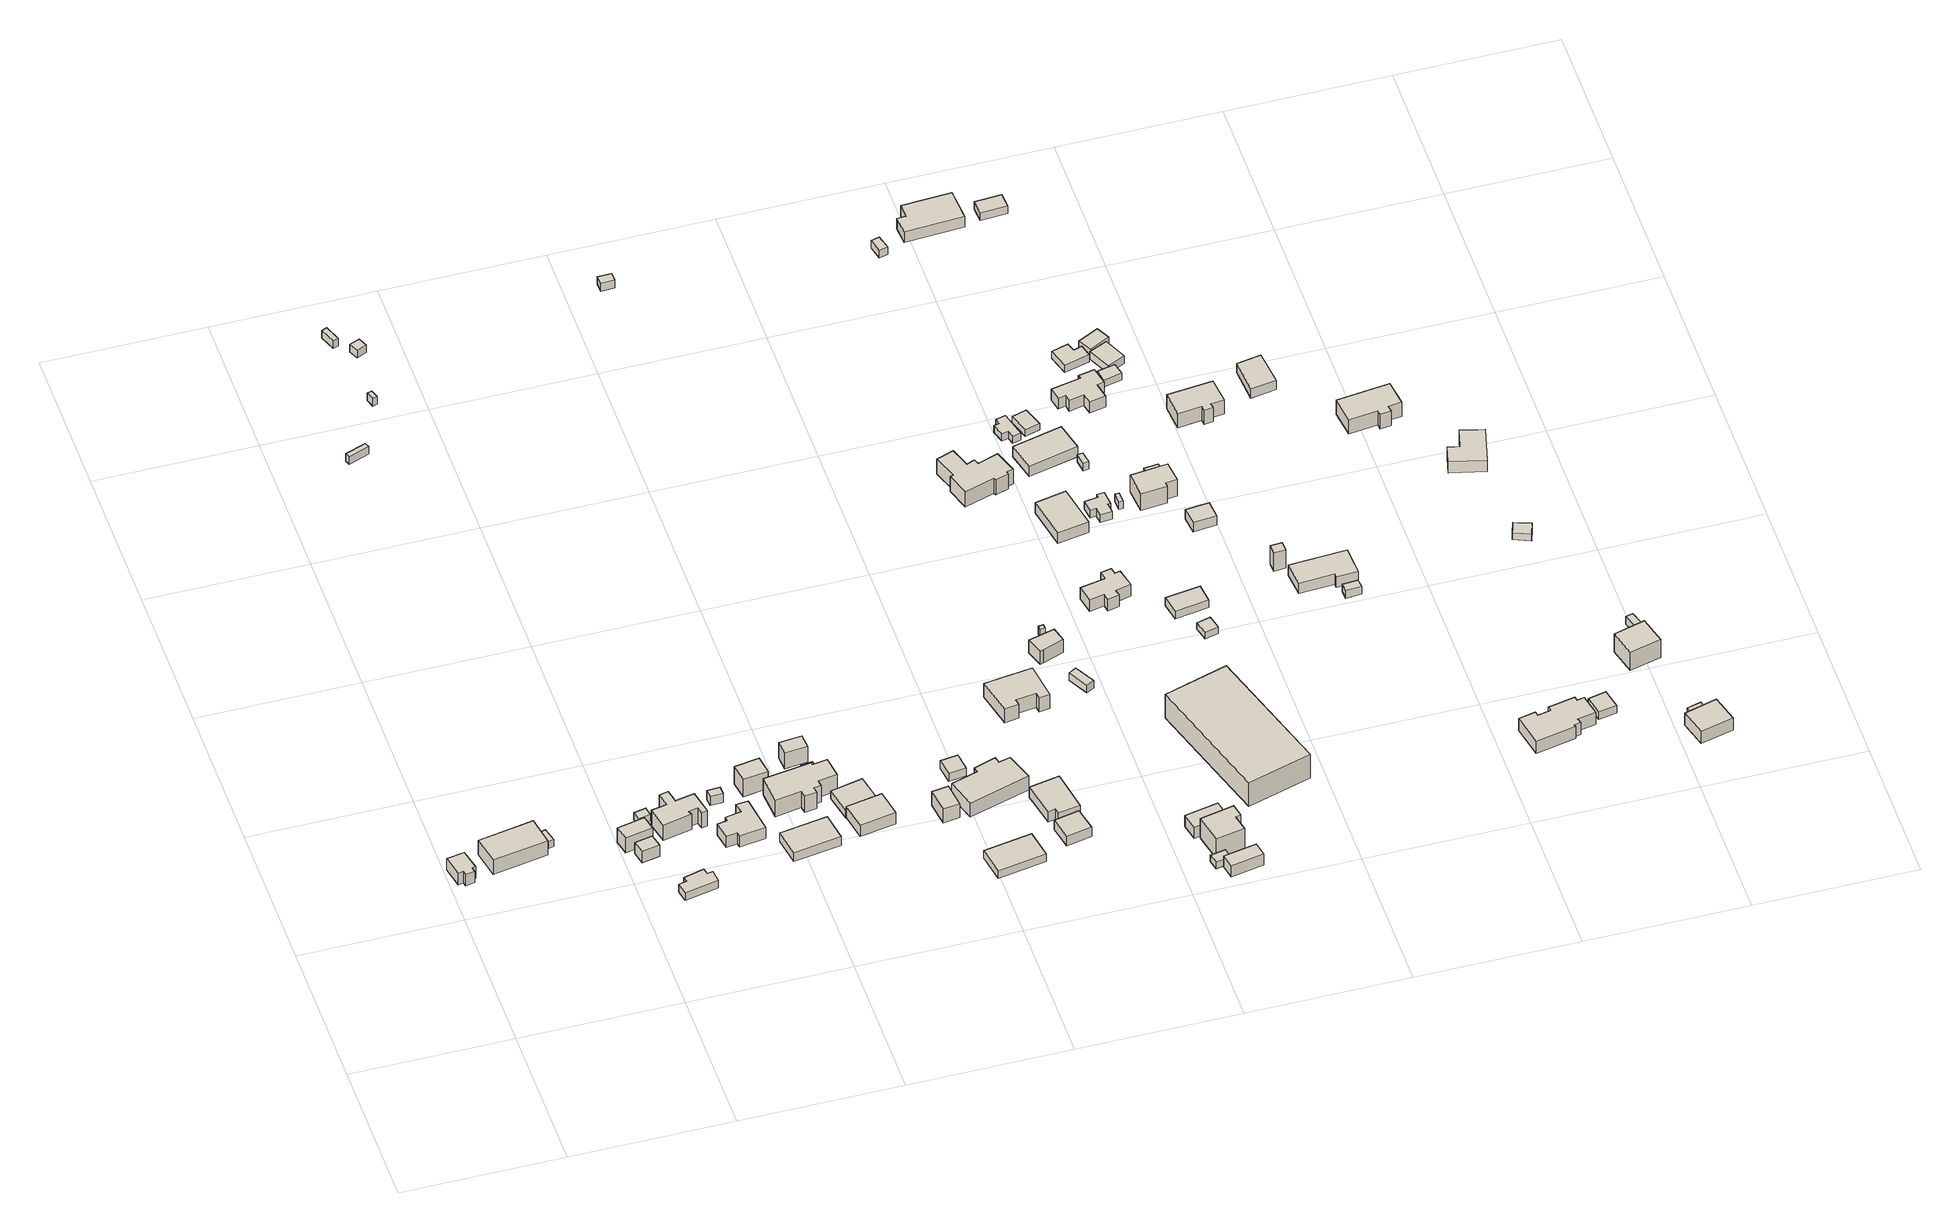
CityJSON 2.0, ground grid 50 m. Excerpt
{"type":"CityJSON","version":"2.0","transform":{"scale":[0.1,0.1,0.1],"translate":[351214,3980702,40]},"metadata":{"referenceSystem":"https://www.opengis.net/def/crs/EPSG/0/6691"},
"CityObjects":{
"building1":{"type":"Building","attributes":{"measuredHeight":4.5},"geometry":[{"type":"Solid","lod":"1","boundaries":[[[[0,1,2,3,4,5,6,7]],[[6,8,9,7]],[[5,10,8,6]],[[4,11,10,5]],[[3,12,11,4]],[[2,13,12,3]],[[1,14,13,2]],[[0,15,14,1]],[[7,9,15,0]],[[8,10,11,12,13,14,15,9]]]]}]},
"building2":{"type":"Building","attributes":{"measuredHeight":7.2},"geometry":[{"type":"Solid","lod":"1","boundaries":[[[[16,17,18,19]],[[18,20,21,19]],[[17,22,20,18]],[[16,23,22,17]],[[19,21,23,16]],[[20,22,23,21]]]]}]},
"building3":{"type":"Building","attributes":{"measuredHeight":2.8},"geometry":[{"type":"Solid","lod":"1","boundaries":[[[[24,25,26,27]],[[26,28,29,27]],[[25,30,28,26]],[[24,31,30,25]],[[27,29,31,24]],[[28,30,31,29]]]]}]},
"building4":{"type":"Building","attributes":{"measuredHeight":5.8},"geometry":[{"type":"Solid","lod":"1","boundaries":[[[[32,33,34,35]],[[34,36,37,35]],[[33,38,36,34]],[[32,39,38,33]],[[35,37,39,32]],[[36,38,39,37]]]]}]},
"building5":{"type":"Building","attributes":{"measuredHeight":4.3},"geometry":[{"type":"Solid","lod":"1","boundaries":[[[[40,41,42,43]],[[42,44,45,43]],[[41,46,44,42]],[[40,47,46,41]],[[43,45,47,40]],[[44,46,47,45]]]]}]},
"building6":{"type":"Building","attributes":{"measuredHeight":3.4},"geometry":[{"type":"Solid","lod":"1","boundaries":[[[[48,49,50,51,52,53,54,55]],[[54,56,57,55]],[[53,58,56,54]],[[52,59,58,53]],[[51,60,59,52]],[[50,61,60,51]],[[49,62,61,50]],[[48,63,62,49]],[[55,57,63,48]],[[56,58,59,60,61,62,63,57]]]]}]},
"building7":{"type":"Building","attributes":{"measuredHeight":2.7},"geometry":[{"type":"Solid","lod":"1","boundaries":[[[[64,65,66,67]],[[66,68,69,67]],[[65,70,68,66]],[[64,71,70,65]],[[67,69,71,64]],[[68,70,71,69]]]]}]},
"building8":{"type":"Building","attributes":{"measuredHeight":7.9},"geometry":[{"type":"Solid","lod":"1","boundaries":[[[[72,73,74,75,76,77,78,79,80,81,82,83]],[[82,84,85,83]],[[81,86,84,82]],[[80,87,86,81]],[[79,88,87,80]],[[78,89,88,79]],[[77,90,89,78]],[[76,91,90,77]],[[75,92,91,76]],[[74,93,92,75]],[[73,94,93,74]],[[72,95,94,73]],[[83,85,95,72]],[[84,86,87,88,89,90,91,92,93,94,95,85]]]]}]},
"building9":{"type":"Building","attributes":{"measuredHeight":3},"geometry":[{"type":"Solid","lod":"1","boundaries":[[[[96,97,98,99]],[[98,100,101,99]],[[97,102,100,98]],[[96,103,102,97]],[[99,101,103,96]],[[100,102,103,101]]]]}]},
"building10":{"type":"Building","attributes":{"measuredHeight":5.9},"geometry":[{"type":"Solid","lod":"1","boundaries":[[[[104,105,106,107,108,109,110,111,112,113]],[[112,114,115,113]],[[111,116,114,112]],[[110,117,116,111]],[[109,118,117,110]],[[108,119,118,109]],[[107,120,119,108]],[[106,121,120,107]],[[105,122,121,106]],[[104,123,122,105]],[[113,115,123,104]],[[114,116,117,118,119,120,121,122,123,115]]]]}]},
"building11":{"type":"Building","attributes":{"measuredHeight":3.6},"geometry":[{"type":"Solid","lod":"1","boundaries":[[[[124,125,126,127]],[[126,128,129,127]],[[125,130,128,126]],[[124,131,130,125]],[[127,129,131,124]],[[128,130,131,129]]]]}]},
"building12":{"type":"Building","attributes":{"measuredHeight":3},"geometry":[{"type":"Solid","lod":"1","boundaries":[[[[132,133,134,135]],[[134,136,137,135]],[[133,138,136,134]],[[132,139,138,133]],[[135,137,139,132]],[[136,138,139,137]]]]}]},
"building13":{"type":"Building","attributes":{"measuredHeight":8.2},"geometry":[{"type":"Solid","lod":"1","boundaries":[[[[140,141,142,143]],[[142,144,145,143]],[[141,146,144,142]],[[140,147,146,141]],[[143,145,147,140]],[[144,146,147,145]]]]}]},
"building14":{"type":"Building","attributes":{"measuredHeight":4.3},"geometry":[{"type":"Solid","lod":"1","boundaries":[[[[148,149,150,151]],[[150,152,153,151]],[[149,154,152,150]],[[148,155,154,149]],[[151,153,155,148]],[[152,154,155,153]]]]}]},
"building15":{"type":"Building","attributes":{"measuredHeight":3},"geometry":[{"type":"Solid","lod":"1","boundaries":[[[[156,157,158,159]],[[158,160,161,159]],[[157,162,160,158]],[[156,163,162,157]],[[159,161,163,156]],[[160,162,163,161]]]]}]},
"building16":{"type":"Building","attributes":{"measuredHeight":3},"geometry":[{"type":"Solid","lod":"1","boundaries":[[[[164,165,166,167]],[[166,168,169,167]],[[165,170,168,166]],[[164,171,170,165]],[[167,169,171,164]],[[168,170,171,169]]]]}]},
"building17":{"type":"Building","attributes":{"measuredHeight":8.4},"geometry":[{"type":"Solid","lod":"1","boundaries":[[[[172,173,174,175,176,177,178,179,180,181,182,183]],[[182,184,185,183]],[[181,186,184,182]],[[180,187,186,181]],[[179,188,187,180]],[[178,189,188,179]],[[177,190,189,178]],[[176,191,190,177]],[[175,192,191,176]],[[174,193,192,175]],[[173,194,193,174]],[[172,195,194,173]],[[183,185,195,172]],[[184,186,187,188,189,190,191,192,193,194,195,185]]]]}]},
"building18":{"type":"Building","attributes":{"measuredHeight":6.2},"geometry":[{"type":"Solid","lod":"1","boundaries":[[[[196,197,198,199]],[[198,200,201,199]],[[197,202,200,198]],[[196,203,202,197]],[[199,201,203,196]],[[200,202,203,201]]]]}]},
"building19":{"type":"Building","attributes":{"measuredHeight":3},"geometry":[{"type":"Solid","lod":"1","boundaries":[[[[204,205,206,207]],[[206,208,209,207]],[[205,210,208,206]],[[204,211,210,205]],[[207,209,211,204]],[[208,210,211,209]]]]}]},
"building20":{"type":"Building","attributes":{"measuredHeight":5.8},"geometry":[{"type":"Solid","lod":"1","boundaries":[[[[212,213,214,215]],[[214,216,217,215]],[[213,218,216,214]],[[212,219,218,213]],[[215,217,219,212]],[[216,218,219,217]]]]}]},
"building21":{"type":"Building","attributes":{"measuredHeight":3},"geometry":[{"type":"Solid","lod":"1","boundaries":[[[[220,221,222,223]],[[222,224,225,223]],[[221,226,224,222]],[[220,227,226,221]],[[223,225,227,220]],[[224,226,227,225]]]]}]},
"building22":{"type":"Building","attributes":{"measuredHeight":7.2},"geometry":[{"type":"Solid","lod":"1","boundaries":[[[[228,229,230,231]],[[230,232,233,231]],[[229,234,232,230]],[[228,235,234,229]],[[231,233,235,228]],[[232,234,235,233]]]]}]},
"building23":{"type":"Building","attributes":{"measuredHeight":3},"geometry":[{"type":"Solid","lod":"1","boundaries":[[[[236,237,238,239]],[[238,240,241,239]],[[237,242,240,238]],[[236,243,242,237]],[[239,241,243,236]],[[240,242,243,241]]]]}]},
"building24":{"type":"Building","attributes":{"measuredHeight":3.1},"geometry":[{"type":"Solid","lod":"1","boundaries":[[[[244,245,246,247]],[[246,248,249,247]],[[245,250,248,246]],[[244,251,250,245]],[[247,249,251,244]],[[248,250,251,249]]]]}]},
"building25":{"type":"Building","attributes":{"measuredHeight":7},"geometry":[{"type":"Solid","lod":"1","boundaries":[[[[252,253,254,255,256,257,258,259]],[[258,260,261,259]],[[257,262,260,258]],[[256,263,262,257]],[[255,264,263,256]],[[254,265,264,255]],[[253,266,265,254]],[[252,267,266,253]],[[259,261,267,252]],[[260,262,263,264,265,266,267,261]]]]}]},
"building26":{"type":"Building","attributes":{"measuredHeight":3.8},"geometry":[{"type":"Solid","lod":"1","boundaries":[[[[268,269,270,271]],[[270,272,273,271]],[[269,274,272,270]],[[268,275,274,269]],[[271,273,275,268]],[[272,274,275,273]]]]}]},
"building27":{"type":"Building","attributes":{"measuredHeight":4.6},"geometry":[{"type":"Solid","lod":"1","boundaries":[[[[276,277,278,279,280,281]],[[280,282,283,281]],[[279,284,282,280]],[[278,285,284,279]],[[277,286,285,278]],[[276,287,286,277]],[[281,283,287,276]],[[282,284,285,286,287,283]]]]}]},
"building28":{"type":"Building","attributes":{"measuredHeight":3},"geometry":[{"type":"Solid","lod":"1","boundaries":[[[[288,289,290,291]],[[290,292,293,291]],[[289,294,292,290]],[[288,295,294,289]],[[291,293,295,288]],[[292,294,295,293]]]]}]},
"building29":{"type":"Building","attributes":{"measuredHeight":8.1},"geometry":[{"type":"Solid","lod":"1","boundaries":[[[[296,297,298,299,300,301,302,303]],[[302,304,305,303]],[[301,306,304,302]],[[300,307,306,301]],[[299,308,307,300]],[[298,309,308,299]],[[297,310,309,298]],[[296,311,310,297]],[[303,305,311,296]],[[304,306,307,308,309,310,311,305]]]]}]},
"building30":{"type":"Building","attributes":{"measuredHeight":2.6},"geometry":[{"type":"Solid","lod":"1","boundaries":[[[[312,313,314,315]],[[314,316,317,315]],[[313,318,316,314]],[[312,319,318,313]],[[315,317,319,312]],[[316,318,319,317]]]]}]},
"building31":{"type":"Building","attributes":{"measuredHeight":4.5},"geometry":[{"type":"Solid","lod":"1","boundaries":[[[[320,321,322,323]],[[322,324,325,323]],[[321,326,324,322]],[[320,327,326,321]],[[323,325,327,320]],[[324,326,327,325]]]]}]},
"building32":{"type":"Building","attributes":{"measuredHeight":5.1},"geometry":[{"type":"Solid","lod":"1","boundaries":[[[[328,329,330,331]],[[330,332,333,331]],[[329,334,332,330]],[[328,335,334,329]],[[331,333,335,328]],[[332,334,335,333]]]]}]},
"building33":{"type":"Building","attributes":{"measuredHeight":8.5},"geometry":[{"type":"Solid","lod":"1","boundaries":[[[[336,337,338,339,340,341]],[[340,342,343,341]],[[339,344,342,340]],[[338,345,344,339]],[[337,346,345,338]],[[336,347,346,337]],[[341,343,347,336]],[[342,344,345,346,347,343]]]]}]},
"building34":{"type":"Building","attributes":{"measuredHeight":6},"geometry":[{"type":"Solid","lod":"1","boundaries":[[[[348,349,350,351,352]],[[351,353,354,352]],[[350,355,353,351]],[[349,356,355,350]],[[348,357,356,349]],[[352,354,357,348]],[[353,355,356,357,354]]]]}]},
"building35":{"type":"Building","attributes":{"measuredHeight":3},"geometry":[{"type":"Solid","lod":"1","boundaries":[[[[358,359,360,361]],[[360,362,363,361]],[[359,364,362,360]],[[358,365,364,359]],[[361,363,365,358]],[[362,364,365,363]]]]}]},
"building36":{"type":"Building","attributes":{"measuredHeight":3},"geometry":[{"type":"Solid","lod":"1","boundaries":[[[[366,367,368,369]],[[368,370,371,369]],[[367,372,370,368]],[[366,373,372,367]],[[369,371,373,366]],[[370,372,373,371]]]]}]},
"building37":{"type":"Building","attributes":{"measuredHeight":7.9},"geometry":[{"type":"Solid","lod":"1","boundaries":[[[[374,375,376,377,378,379,380,381,382,383,384,385,386,387]],[[386,388,389,387]],[[385,390,388,386]],[[384,391,390,385]],[[383,392,391,384]],[[382,393,392,383]],[[381,394,393,382]],[[380,395,394,381]],[[379,396,395,380]],[[378,397,396,379]],[[377,398,397,378]],[[376,399,398,377]],[[375,400,399,376]],[[374,401,400,375]],[[387,389,401,374]],[[388,390,391,392,393,394,395,396,397,398,399,400,401,389]]]]}]},
"building38":{"type":"Building","attributes":{"measuredHeight":9.5},"geometry":[{"type":"Solid","lod":"1","boundaries":[[[[402,403,404,405]],[[404,406,407,405]],[[403,408,406,404]],[[402,409,408,403]],[[405,407,409,402]],[[406,408,409,407]]]]}]},
"building39":{"type":"Building","attributes":{"measuredHeight":5.7},"geometry":[{"type":"Solid","lod":"1","boundaries":[[[[410,411,412,413,414,415,416,417,418,419,420,421]],[[420,422,423,421]],[[419,424,422,420]],[[418,425,424,419]],[[417,426,425,418]],[[416,427,426,417]],[[415,428,427,416]],[[414,429,428,415]],[[413,430,429,414]],[[412,431,430,413]],[[411,432,431,412]],[[410,433,432,411]],[[421,423,433,410]],[[422,424,425,426,427,428,429,430,431,432,433,423]]]]}]},
"building40":{"type":"Building","attributes":{"measuredHeight":5.5},"geometry":[{"type":"Solid","lod":"1","boundaries":[[[[434,435,436,437]],[[436,438,439,437]],[[435,440,438,436]],[[434,441,440,435]],[[437,439,441,434]],[[438,440,441,439]]]]}]},
"building41":{"type":"Building","attributes":{"measuredHeight":2.7},"geometry":[{"type":"Solid","lod":"1","boundaries":[[[[442,443,444,445,446,447,448,449]],[[448,450,451,449]],[[447,452,450,448]],[[446,453,452,447]],[[445,454,453,446]],[[444,455,454,445]],[[443,456,455,444]],[[442,457,456,443]],[[449,451,457,442]],[[450,452,453,454,455,456,457,451]]]]}]},
"building42":{"type":"Building","attributes":{"measuredHeight":2.5},"geometry":[{"type":"Solid","lod":"1","boundaries":[[[[458,459,460,461]],[[460,462,463,461]],[[459,464,462,460]],[[458,465,464,459]],[[461,463,465,458]],[[462,464,465,463]]]]}]},
"building43":{"type":"Building","attributes":{"measuredHeight":3},"geometry":[{"type":"Solid","lod":"1","boundaries":[[[[466,467,468,469]],[[468,470,471,469]],[[467,472,470,468]],[[466,473,472,467]],[[469,471,473,466]],[[470,472,473,471]]]]}]},
"building44":{"type":"Building","attributes":{"measuredHeight":3},"geometry":[{"type":"Solid","lod":"1","boundaries":[[[[474,475,476,477,478,479,480,481,482,483]],[[482,484,485,483]],[[481,486,484,482]],[[480,487,486,481]],[[479,488,487,480]],[[478,489,488,479]],[[477,490,489,478]],[[476,491,490,477]],[[475,492,491,476]],[[474,493,492,475]],[[483,485,493,474]],[[484,486,487,488,489,490,491,492,493,485]]]]}]},
"building45":{"type":"Building","attributes":{"measuredHeight":5.2},"geometry":[{"type":"Solid","lod":"1","boundaries":[[[[494,495,496,497]],[[496,498,499,497]],[[495,500,498,496]],[[494,501,500,495]],[[497,499,501,494]],[[498,500,501,499]]]]}]},
"building46":{"type":"Building","attributes":{"measuredHeight":2.6},"geometry":[{"type":"Solid","lod":"1","boundaries":[[[[502,503,504,505]],[[504,506,507,505]],[[503,508,506,504]],[[502,509,508,503]],[[505,507,509,502]],[[506,508,509,507]]]]}]},
"building47":{"type":"Building","attributes":{"measuredHeight":3},"geometry":[{"type":"Solid","lod":"1","boundaries":[[[[510,511,512,513]],[[512,514,515,513]],[[511,516,514,512]],[[510,517,516,511]],[[513,515,517,510]],[[514,516,517,515]]]]}]},
"building48":{"type":"Building","attributes":{"measuredHeight":3},"geometry":[{"type":"Solid","lod":"1","boundaries":[[[[518,519,520,521]],[[520,522,523,521]],[[519,524,522,520]],[[518,525,524,519]],[[521,523,525,518]],[[522,524,525,523]]]]}]},
"building49":{"type":"Building","attributes":{"measuredHeight":3},"geometry":[{"type":"Solid","lod":"1","boundaries":[[[[526,527,528,529]],[[528,530,531,529]],[[527,532,530,528]],[[526,533,532,527]],[[529,531,533,526]],[[530,532,533,531]]]]}]},
"building50":{"type":"Building","attributes":{"measuredHeight":8.4},"geometry":[{"type":"Solid","lod":"1","boundaries":[[[[534,535,536,537,538,539]],[[538,540,541,539]],[[537,542,540,538]],[[536,543,542,537]],[[535,544,543,536]],[[534,545,544,535]],[[539,541,545,534]],[[540,542,543,544,545,541]]]]}]},
"building51":{"type":"Building","attributes":{"measuredHeight":3},"geometry":[{"type":"Solid","lod":"1","boundaries":[[[[546,547,548,549]],[[548,550,551,549]],[[547,552,550,548]],[[546,553,552,547]],[[549,551,553,546]],[[550,552,553,551]]]]}]},
"building52":{"type":"Building","attributes":{"measuredHeight":5.6},"geometry":[{"type":"Solid","lod":"1","boundaries":[[[[554,555,556,557,558,559,560,561,562,563,564,565]],[[564,566,567,565]],[[563,568,566,564]],[[562,569,568,563]],[[561,570,569,562]],[[560,571,570,561]],[[559,572,571,560]],[[558,573,572,559]],[[557,574,573,558]],[[556,575,574,557]],[[555,576,575,556]],[[554,577,576,555]],[[565,567,577,554]],[[566,568,569,570,571,572,573,574,575,576,577,567]]]]}]},
"building53":{"type":"Building","attributes":{"measuredHeight":4.4},"geometry":[{"type":"Solid","lod":"1","boundaries":[[[[578,579,580,581]],[[580,582,583,581]],[[579,584,582,580]],[[578,585,584,579]],[[581,583,585,578]],[[582,584,585,583]]]]}]},
"building54":{"type":"Building","attributes":{"measuredHeight":5.5},"geometry":[{"type":"Solid","lod":"1","boundaries":[[[[586,587,588,589,590,591]],[[590,592,593,591]],[[589,594,592,590]],[[588,595,594,589]],[[587,596,595,588]],[[586,597,596,587]],[[591,593,597,586]],[[592,594,595,596,597,593]]]]}]},
"building55":{"type":"Building","attributes":{"measuredHeight":2.8},"geometry":[{"type":"Solid","lod":"1","boundaries":[[[[598,599,600,601,602,603]],[[602,604,605,603]],[[601,606,604,602]],[[600,607,606,601]],[[599,608,607,600]],[[598,609,608,599]],[[603,605,609,598]],[[604,606,607,608,609,605]]]]}]},
"building56":{"type":"Building","attributes":{"measuredHeight":7.2},"geometry":[{"type":"Solid","lod":"1","boundaries":[[[[610,611,612,613]],[[612,614,615,613]],[[611,616,614,612]],[[610,617,616,611]],[[613,615,617,610]],[[614,616,617,615]]]]}]},
"building57":{"type":"Building","attributes":{"measuredHeight":2.7},"geometry":[{"type":"Solid","lod":"1","boundaries":[[[[618,619,620,621]],[[620,622,623,621]],[[619,624,622,620]],[[618,625,624,619]],[[621,623,625,618]],[[622,624,625,623]]]]}]},
"building58":{"type":"Building","attributes":{"measuredHeight":3},"geometry":[{"type":"Solid","lod":"1","boundaries":[[[[626,627,628,629]],[[628,630,631,629]],[[627,632,630,628]],[[626,633,632,627]],[[629,631,633,626]],[[630,632,633,631]]]]}]},
"building59":{"type":"Building","attributes":{"measuredHeight":3.3},"geometry":[{"type":"Solid","lod":"1","boundaries":[[[[634,635,636,637]],[[636,638,639,637]],[[635,640,638,636]],[[634,641,640,635]],[[637,639,641,634]],[[638,640,641,639]]]]}]},
"building60":{"type":"Building","attributes":{"measuredHeight":5},"geometry":[{"type":"Solid","lod":"1","boundaries":[[[[642,643,644,645,646,647]],[[646,648,649,647]],[[645,650,648,646]],[[644,651,650,645]],[[643,652,651,644]],[[642,653,652,643]],[[647,649,653,642]],[[648,650,651,652,653,649]]]]}]},
"building61":{"type":"Building","attributes":{"measuredHeight":3},"geometry":[{"type":"Solid","lod":"1","boundaries":[[[[654,655,656,657]],[[656,658,659,657]],[[655,660,658,656]],[[654,661,660,655]],[[657,659,661,654]],[[658,660,661,659]]]]}]},
"building62":{"type":"Building","attributes":{"measuredHeight":3},"geometry":[{"type":"Solid","lod":"1","boundaries":[[[[662,663,664,665]],[[664,666,667,665]],[[663,668,666,664]],[[662,669,668,663]],[[665,667,669,662]],[[666,668,669,667]]]]}]},
"building63":{"type":"Building","attributes":{"measuredHeight":6.9},"geometry":[{"type":"Solid","lod":"1","boundaries":[[[[670,671,672,673,674,675,676,677]],[[676,678,679,677]],[[675,680,678,676]],[[674,681,680,675]],[[673,682,681,674]],[[672,683,682,673]],[[671,684,683,672]],[[670,685,684,671]],[[677,679,685,670]],[[678,680,681,682,683,684,685,679]]]]}]},
"building64":{"type":"Building","attributes":{"measuredHeight":6.4},"geometry":[{"type":"Solid","lod":"1","boundaries":[[[[686,687,688,689,690,691,692,693,694,695,696,697,698,699]],[[698,700,701,699]],[[697,702,700,698]],[[696,703,702,697]],[[695,704,703,696]],[[694,705,704,695]],[[693,706,705,694]],[[692,707,706,693]],[[691,708,707,692]],[[690,709,708,691]],[[689,710,709,690]],[[688,711,710,689]],[[687,712,711,688]],[[686,713,712,687]],[[699,701,713,686]],[[700,702,703,704,705,706,707,708,709,710,711,712,713,701]]]]}]},
"building65":{"type":"Building","attributes":{"measuredHeight":4.4},"geometry":[{"type":"Solid","lod":"1","boundaries":[[[[714,715,716,717]],[[716,718,719,717]],[[715,720,718,716]],[[714,721,720,715]],[[717,719,721,714]],[[718,720,721,719]]]]}]},
"building66":{"type":"Building","attributes":{"measuredHeight":3},"geometry":[{"type":"Solid","lod":"1","boundaries":[[[[722,723,724,725]],[[724,726,727,725]],[[723,728,726,724]],[[722,729,728,723]],[[725,727,729,722]],[[726,728,729,727]]]]}]},
"building67":{"type":"Building","attributes":{"measuredHeight":7.8},"geometry":[{"type":"Solid","lod":"1","boundaries":[[[[730,731,732,733,734,735,736,737]],[[736,738,739,737]],[[735,740,738,736]],[[734,741,740,735]],[[733,742,741,734]],[[732,743,742,733]],[[731,744,743,732]],[[730,745,744,731]],[[737,739,745,730]],[[738,740,741,742,743,744,745,739]]]]}]},
"building68":{"type":"Building","attributes":{"measuredHeight":2.7},"geometry":[{"type":"Solid","lod":"1","boundaries":[[[[746,747,748,749]],[[748,750,751,749]],[[747,752,750,748]],[[746,753,752,747]],[[749,751,753,746]],[[750,752,753,751]]]]}]},
"building69":{"type":"Building","attributes":{"measuredHeight":8.3},"geometry":[{"type":"Solid","lod":"1","boundaries":[[[[754,755,756,757]],[[756,758,759,757]],[[755,760,758,756]],[[754,761,760,755]],[[757,759,761,754]],[[758,760,761,759]]]]}]},
"building70":{"type":"Building","attributes":{"measuredHeight":2.6},"geometry":[{"type":"Solid","lod":"1","boundaries":[[[[762,763,764,765]],[[764,766,767,765]],[[763,768,766,764]],[[762,769,768,763]],[[765,767,769,762]],[[766,768,769,767]]]]}]},
"building71":{"type":"Building","attributes":{"measuredHeight":4.8},"geometry":[{"type":"Solid","lod":"1","boundaries":[[[[770,771,772,773]],[[772,774,775,773]],[[771,776,774,772]],[[770,777,776,771]],[[773,775,777,770]],[[774,776,777,775]]]]}]},
"building72":{"type":"Building","attributes":{"measuredHeight":6.2},"geometry":[{"type":"Solid","lod":"1","boundaries":[[[[778,779,780,781,782,783]],[[782,784,785,783]],[[781,786,784,782]],[[780,787,786,781]],[[779,788,787,780]],[[778,789,788,779]],[[783,785,789,778]],[[784,786,787,788,789,785]]]]}]},
"building73":{"type":"Building","attributes":{"measuredHeight":3},"geometry":[{"type":"Solid","lod":"1","boundaries":[[[[790,791,792,793]],[[792,794,795,793]],[[791,796,794,792]],[[790,797,796,791]],[[793,795,797,790]],[[794,796,797,795]]]]}]}
},
"vertices":[
[55,688,37],[69,623,37],[58,620,37],[61,606,37],[33,600,37],[30,614,37],[14,611,37],[0,678,37],[14,611,82],[0,678,82],[30,614,82],[33,600,82],[61,606,82],[58,620,82],[69,623,82],[55,688,82],
[292,654,35],[121,624,35],[104,713,35],[276,744,35],[104,713,92],[276,744,92],[121,624,92],[292,654,92],
[307,726,35],[318,682,35],[302,678,35],[291,722,35],[302,678,64],[291,722,64],[318,682,64],[307,726,64],
[580,663,36],[590,615,36],[505,598,36],[495,645,36],[505,598,94],[495,645,94],[590,615,94],[580,663,94],
[584,599,36],[593,557,36],[538,546,36],[529,588,36],[538,546,80],[529,588,80],[593,557,80],[584,599,80],
[714,383,39],[609,362,39],[602,401,39],[628,407,39],[624,423,39],[688,439,39],[692,420,39],[710,423,39],[692,420,69],[710,423,69],[688,439,69],[624,423,69],[628,407,69],[602,401,69],[609,362,69],[714,383,69],
[604,729,35],[609,701,35],[572,693,35],[567,721,35],[572,693,62],[567,721,62],[609,701,62],[604,729,62],
[758,636,35],[740,632,35],[735,653,35],[706,647,35],[712,635,35],[622,615,35],[607,683,35],[655,693,35],[646,736,35],[674,742,35],[683,700,35],[742,712,35],[683,700,96],[742,712,96],[674,742,96],[646,736,96],[655,693,96],[607,683,96],[622,615,96],[712,635,96],[706,647,96],[735,653,96],[740,632,96],[758,636,96],
[277,2384,15],[283,2369,15],[218,2345,15],[212,2360,15],[218,2345,45],[212,2360,45],[283,2369,45],[277,2384,45],
[853,620,36],[847,652,36],[884,655,36],[901,538,36],[821,527,36],[818,541,36],[784,535,36],[774,591,36],[805,597,36],[803,611,36],[805,597,80],[803,611,80],[774,591,80],[784,535,80],[818,541,80],[821,527,80],[901,538,80],[884,655,80],[847,652,80],[853,620,80],
[827,740,35],[828,714,35],[789,712,35],[787,738,35],[789,712,71],[787,738,71],[828,714,71],[827,740,71],
[356,2584,12],[365,2558,12],[351,2553,12],[342,2579,12],[351,2553,42],[342,2579,42],[365,2558,42],[356,2584,42],
[889,719,35],[880,776,35],[957,788,35],[966,730,35],[957,788,104],[966,730,104],[880,776,104],[889,719,104],
[1082,536,39],[1096,447,39],[949,423,39],[934,512,39],[949,423,74],[934,512,74],[1096,447,74],[1082,536,74],
[310,2868,9],[329,2817,9],[312,2811,9],[293,2862,9],[312,2811,39],[293,2862,39],[329,2817,39],[310,2868,39],
[384,2797,10],[396,2768,10],[365,2754,10],[352,2784,10],[365,2754,40],[352,2784,40],[396,2768,40],[384,2797,40],
[1094,732,35],[1095,724,35],[1141,731,35],[1150,664,35],[1091,655,35],[1094,635,35],[1072,632,35],[1074,613,35],[1038,608,35],[1034,629,35],[953,615,35],[946,710,35],[953,615,100],[946,710,100],[1034,629,100],[1038,608,100],[1074,613,100],[1072,632,100],[1094,635,100],[1091,655,100],[1150,664,100],[1141,731,100],[1095,724,100],[1094,732,100],
[1101,848,33],[1105,802,33],[1035,795,33],[1031,841,33],[1035,795,95],[1031,841,95],[1105,802,95],[1101,848,95],
[1109,771,34],[1114,745,34],[1078,740,34],[1074,766,34],[1078,740,64],[1074,766,64],[1114,745,64],[1109,771,64],
[1270,486,38],[1158,466,38],[1143,551,38],[1254,571,38],[1143,551,83],[1254,571,83],[1158,466,83],[1270,486,83],
[1224,662,35],[1242,574,35],[1142,553,35],[1124,641,35],[1142,553,65],[1124,641,65],[1242,574,65],[1224,662,65],
[1398,448,41],[1388,525,41],[1439,532,41],[1449,455,41],[1439,532,96],[1449,455,96],[1388,525,96],[1398,448,96],
[1616,305,41],[1632,214,41],[1482,188,41],[1466,279,41],[1482,188,71],[1466,279,71],[1632,214,71],[1616,305,71],
[1508,667,42],[1515,610,42],[1461,603,42],[1453,660,42],[1461,603,73],[1453,660,73],[1515,610,73],[1508,667,73],
[1535,566,40],[1530,582,40],[1599,605,40],[1604,585,40],[1640,594,40],[1669,506,40],[1478,449,40],[1451,541,40],[1478,449,95],[1451,541,95],[1669,506,95],[1640,594,95],[1604,585,95],[1599,605,95],[1530,582,95],[1535,566,95],
[1769,348,40],[1784,274,40],[1706,258,40],[1691,332,40],[1706,258,78],[1691,332,78],[1784,274,78],[1769,348,78],
[1756,497,38],[1778,366,38],[1710,355,38],[1706,373,38],[1684,368,38],[1662,479,38],[1684,368,79],[1662,479,79],[1706,373,79],[1710,355,79],[1778,366,79],[1756,497,79],
[1143,2840,13],[1144,2811,13],[1102,2809,13],[1101,2839,13],[1102,2809,43],[1101,2839,43],[1144,2811,43],[1143,2840,43],
[1809,933,28],[1825,816,28],[1792,810,28],[1789,830,28],[1726,822,28],[1729,803,28],[1686,796,28],[1659,913,28],[1686,796,83],[1659,913,83],[1729,803,83],[1726,822,83],[1789,830,83],[1792,810,83],[1825,816,83],[1809,933,83],
[2125,94,35],[2131,62,35],[2085,53,35],[2078,85,35],[2085,53,61],[2078,85,61],[2131,62,61],[2125,94,61],
[2210,74,33],[2219,30,33],[2117,10,33],[2108,55,33],[2117,10,78],[2108,55,78],[2219,30,78],[2210,74,78],
[2166,212,32],[2062,191,32],[2051,245,32],[2155,266,32],[2051,245,76],[2155,266,76],[2062,191,76],[2166,212,76],
[2184,209,33],[2193,168,33],[2176,164,33],[2187,112,33],[2098,94,33],[2079,187,33],[2098,94,110],[2079,187,110],[2187,112,110],[2176,164,110],[2193,168,110],[2184,209,110],
[1915,1072,24],[1928,1024,24],[1861,1000,24],[1852,997,24],[1834,1051,24],[1852,997,75],[1834,1051,75],[1861,1000,75],[1928,1024,75],[1915,1072,75],
[1934,923,26],[1968,860,26],[1944,847,26],[1910,910,26],[1944,847,56],[1910,910,56],[1968,860,56],[1934,923,56],
[1896,1117,26],[1898,1103,26],[1883,1101,26],[1881,1115,26],[1883,1101,56],[1881,1115,56],[1898,1103,56],[1896,1117,56],
[1967,1795,17],[1991,1723,17],[1970,1717,17],[1973,1708,17],[1931,1695,17],[1928,1702,17],[1835,1673,17],[1812,1746,17],[1822,1749,17],[1796,1824,17],[1850,1843,17],[1872,1780,17],[1897,1790,17],[1903,1774,17],[1897,1790,76],[1903,1774,76],[1872,1780,76],[1850,1843,76],[1796,1824,76],[1822,1749,76],[1812,1746,76],[1835,1673,76],[1928,1702,76],[1931,1695,76],[1973,1708,76],[1970,1717,76],[1991,1723,76],[1967,1795,76],
[2324,742,30],[2448,331,30],[2248,271,30],[2125,682,30],[2248,271,124],[2125,682,124],[2448,331,124],[2324,742,124],
[2037,1219,21],[2115,1234,21],[2110,1261,21],[2143,1267,21],[2147,1247,21],[2164,1250,21],[2178,1190,21],[2129,1178,21],[2134,1159,21],[2098,1151,21],[2094,1173,21],[2048,1164,21],[2094,1173,67],[2048,1164,67],[2098,1151,67],[2134,1159,67],[2129,1178,67],[2178,1190,67],[2164,1250,67],[2147,1247,67],[2143,1267,67],[2110,1261,67],[2115,1234,67],[2037,1219,67],
[2113,1610,18],[2139,1473,18],[2042,1455,18],[2017,1591,18],[2042,1455,60],[2017,1591,60],[2139,1473,60],[2113,1610,60],
[2044,1972,13],[2065,1890,13],[2039,1883,13],[2033,1907,13],[2012,1902,13],[2001,1942,13],[2018,1946,13],[2013,1964,13],[2018,1946,40],[2013,1964,40],[2001,1942,40],[2012,1902,40],[2033,1907,40],[2039,1883,40],[2065,1890,40],[2044,1972,40],
[2358,1012,28],[2369,967,28],[2327,956,28],[2315,1001,28],[2327,956,53],[2315,1001,53],[2369,967,53],[2358,1012,53],
[2366,1137,26],[2373,1076,26],[2269,1060,26],[2258,1121,26],[2269,1060,56],[2258,1121,56],[2373,1076,56],[2366,1137,56],
[2196,1570,21],[2195,1581,21],[2218,1583,21],[2222,1534,21],[2214,1534,21],[2217,1502,21],[2181,1498,21],[2177,1527,21],[2159,1524,21],[2153,1563,21],[2159,1524,51],[2153,1563,51],[2177,1527,51],[2181,1498,51],[2217,1502,51],[2214,1534,51],[2222,1534,51],[2218,1583,51],[2195,1581,51],[2196,1570,51],
[2177,1867,15],[2198,1777,15],[2044,1740,15],[2023,1830,15],[2044,1740,56],[2023,1830,56],[2198,1777,56],[2177,1867,56],
[2107,1977,14],[2127,1913,14],[2081,1899,14],[2061,1963,14],[2081,1899,39],[2061,1963,39],[2127,1913,39],[2107,1977,39],
[2257,1567,22],[2259,1533,22],[2246,1533,22],[2244,1566,22],[2246,1533,52],[2244,1566,52],[2259,1533,52],[2257,1567,52],
[2206,1754,20],[2213,1716,20],[2196,1713,20],[2190,1752,20],[2196,1713,50],[2190,1752,50],[2213,1716,50],[2206,1754,50],
[1911,2765,9],[1923,2720,9],[1896,2713,9],[1885,2758,9],[1896,2713,39],[1885,2758,39],[1923,2720,39],[1911,2765,39],
[2412,1605,22],[2420,1536,22],[2384,1532,22],[2385,1518,22],[2304,1510,22],[2297,1592,22],[2304,1510,88],[2297,1592,88],[2385,1518,88],[2384,1532,88],[2420,1536,88],[2412,1605,88],
[2398,1649,20],[2400,1621,20],[2357,1617,20],[2354,1645,20],[2357,1617,50],[2354,1645,50],[2400,1621,50],[2398,1649,50],
[2345,2001,15],[2322,1996,15],[2332,1946,15],[2282,1936,15],[2275,1969,15],[2229,1959,15],[2225,1982,15],[2201,1977,15],[2193,2018,15],[2286,2037,15],[2283,2048,15],[2333,2058,15],[2283,2048,58],[2333,2058,58],[2286,2037,58],[2193,2018,58],[2201,1977,58],[2225,1982,58],[2229,1959,58],[2275,1969,58],[2282,1936,58],[2332,1946,58],[2322,1996,58],[2345,2001,58],
[2492,1390,24],[2420,1383,24],[2414,1440,24],[2487,1447,24],[2414,1440,61],[2487,1447,61],[2420,1383,61],[2492,1390,61],
[2163,2763,8],[1981,2753,8],[1978,2812,8],[2006,2813,8],[2003,2858,8],[2157,2866,8],[2003,2858,50],[2157,2866,50],[2006,2813,50],[1978,2812,50],[1981,2753,50],[2163,2763,50],
[2297,2197,11],[2305,2169,11],[2332,2177,11],[2342,2138,11],[2263,2116,11],[2244,2182,11],[2263,2116,39],[2244,2182,39],[2342,2138,39],[2332,2177,39],[2305,2169,39],[2297,2197,39],
[2625,1192,30],[2627,1161,30],[2591,1158,30],[2589,1190,30],[2591,1158,103],[2589,1190,103],[2627,1161,103],[2625,1192,103],
[2399,2077,15],[2408,2037,15],[2351,2024,15],[2343,2065,15],[2351,2024,42],[2343,2065,42],[2408,2037,42],[2399,2077,42],
[2403,2172,13],[2435,2101,13],[2379,2075,13],[2346,2146,13],[2379,2075,43],[2346,2146,43],[2435,2101,43],[2403,2172,43],
[2393,2229,9],[2415,2187,9],[2351,2154,9],[2329,2196,9],[2351,2154,42],[2329,2196,42],[2415,2187,42],[2393,2229,42],
[2802,1141,31],[2807,1049,31],[2741,1045,31],[2740,1057,31],[2632,1051,31],[2625,1131,31],[2632,1051,72],[2625,1131,72],[2740,1057,72],[2741,1045,72],[2807,1049,72],[2802,1141,72],
[2798,1022,35],[2801,994,35],[2753,991,35],[2751,1019,35],[2753,991,65],[2751,1019,65],[2801,994,65],[2798,1022,65],
[2293,2831,6],[2296,2782,6],[2214,2777,6],[2211,2826,6],[2214,2777,36],[2211,2826,36],[2296,2782,36],[2293,2831,36],
[2635,1899,21],[2644,1816,21],[2603,1812,21],[2605,1796,21],[2577,1792,21],[2575,1810,21],[2501,1800,21],[2494,1884,21],[2501,1800,76],[2494,1884,76],[2575,1810,76],[2577,1792,76],[2605,1796,76],[2603,1812,76],[2644,1816,76],[2635,1899,76],
[3238,360,50],[3241,347,50],[3263,352,50],[3277,284,50],[3221,273,50],[3224,257,50],[3204,254,50],[3206,247,50],[3082,220,50],[3061,324,50],[3114,335,50],[3117,321,50],[3157,329,50],[3154,343,50],[3157,329,98],[3154,343,98],[3117,321,98],[3114,335,98],[3061,324,98],[3082,220,98],[3206,247,98],[3204,254,98],[3224,257,98],[3221,273,98],[3277,284,98],[3263,352,98],[3241,347,98],[3238,360,98],
[2811,1861,27],[2732,1849,27],[2724,1959,27],[2799,1972,27],[2724,1959,64],[2799,1972,64],[2732,1849,64],[2811,1861,64],
[3334,373,50],[3347,311,50],[3291,300,50],[3278,361,50],[3291,300,80],[3278,361,80],[3347,311,80],[3334,373,80],
[2942,1708,36],[3106,1728,36],[3116,1646,36],[3075,1641,36],[3077,1620,36],[3044,1616,36],[3042,1632,36],[2953,1621,36],[3042,1632,93],[2953,1621,93],[3044,1616,93],[3077,1620,93],[3075,1641,93],[3116,1646,93],[3106,1728,93],[2942,1708,93],
[3331,1083,55],[3317,1040,55],[3266,1061,55],[3280,1101,55],[3266,1061,82],[3280,1101,82],[3317,1040,82],[3331,1083,82],
[3529,484,56],[3432,458,56],[3410,543,56],[3507,569,56],[3410,543,128],[3507,569,128],[3432,458,128],[3529,484,128],
[3580,259,50],[3584,240,50],[3540,230,50],[3536,248,50],[3540,230,76],[3536,248,76],[3584,240,76],[3580,259,76],
[3620,239,47],[3643,153,47],[3541,126,47],[3518,211,47],[3541,126,95],[3518,211,95],[3643,153,95],[3620,239,95],
[3312,1476,44],[3281,1355,44],[3174,1382,44],[3189,1440,44],[3224,1431,44],[3241,1495,44],[3224,1431,89],[3241,1495,89],[3189,1440,89],[3174,1382,89],[3281,1355,89],[3312,1476,89],
[3496,646,58],[3509,604,58],[3485,597,58],[3473,639,58],[3485,597,88],[3473,639,88],[3509,604,88],[3496,646,88]
]}
